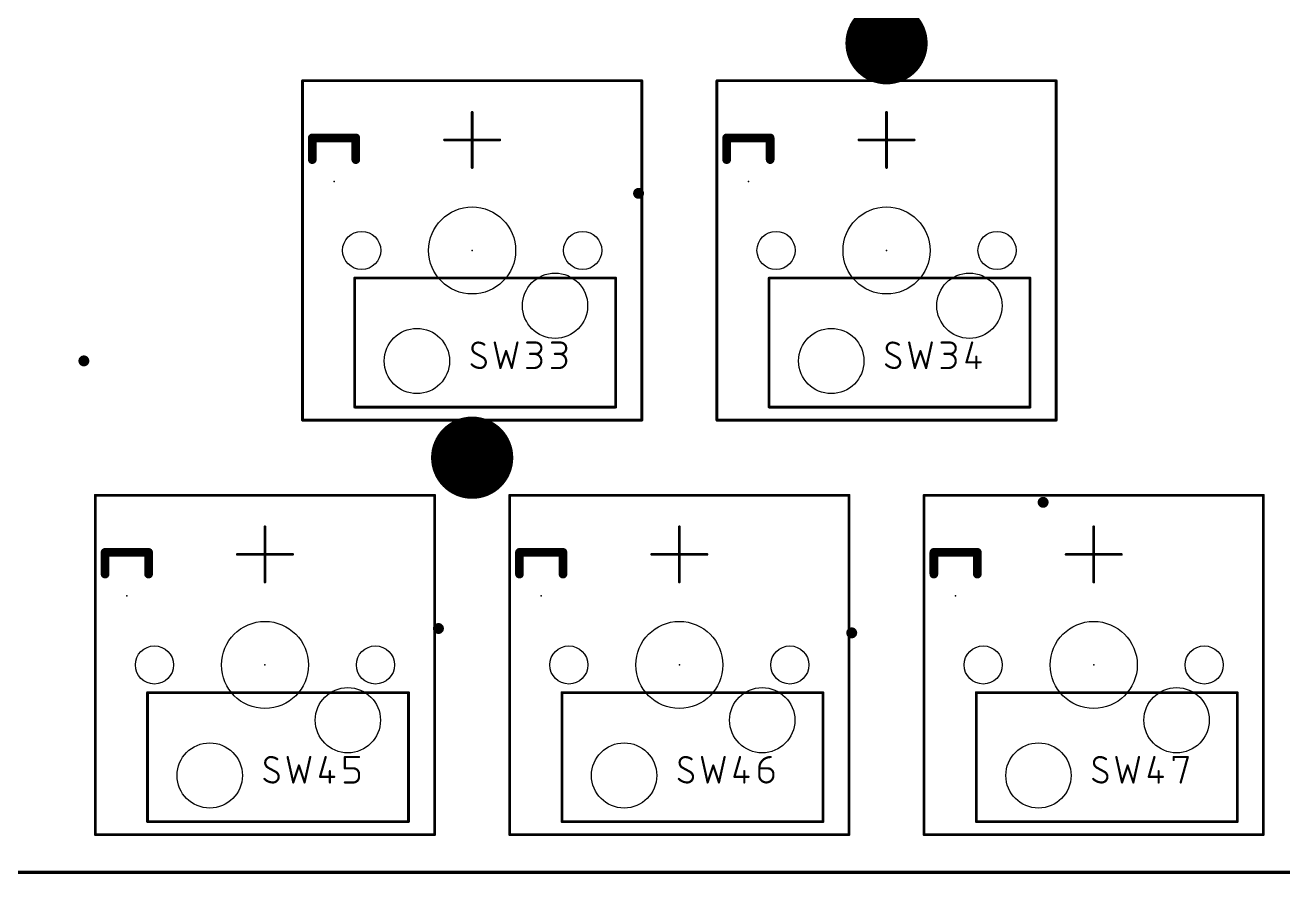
# Model space of a CAD drawing. Extents: x 0 to 305, y 0 to 96.
# Drawn here: x 112.8 to 170.6, y -0.1 to 38.9 of the extents above; entities that cross this region are included whole.
import ezdxf

# ---------------------------------------------------------------- set-up
doc = ezdxf.new("R2010")
doc.units = 0
for name, color, linetype in [('17', 110, 'CONTINUOUS'), ('18', 110, 'CONTINUOUS'), ('20', 31, 'CONTINUOUS'), ('21', 253, 'CONTINUOUS'), ('22', 253, 'CONTINUOUS'), ('23', 53, 'CONTINUOUS'), ('24', 53, 'CONTINUOUS'), ('39', 12, 'CONTINUOUS')]:
    doc.layers.add(name, color=color, linetype=linetype)

# ---------------------------------------------------------------- blocks, each defined once
blk = doc.blocks.new('ROUNDP')
at = {"const_width": 0.5}
blk.add_lwpolyline([(0, -0.25, 1), (0, 0.25, 1), (0, -0.25)], format="xyb", dxfattribs=at)
blk = doc.blocks.new('ROUNDV')
at = {"const_width": 0.5}
blk.add_lwpolyline([(0, -0.25, 1), (0, 0.25, 1), (0, -0.25)], format="xyb", dxfattribs=at)

msp = doc.modelspace()

# ---------------------------------------------------------------- linework, layer by layer
at = {"layer": '20', "const_width": 0.1524}
msp.add_lwpolyline([(3.5, 0), (301.3, 0)], dxfattribs=at)
at = {"layer": '20'}
for centre, radius in [((133.35, 28.575), 2), ((152.4, 28.575), 2), ((128.27, 28.575), 0.8763), ((138.43, 28.575), 0.8763), ((147.32, 28.575), 0.8763), ((157.48, 28.575), 0.8763), ((137.16, 26.035), 1.5), ((156.21, 26.035), 1.5), ((130.81, 23.495), 1.5), ((149.86, 23.495), 1.5), ((123.825, 9.525), 2), ((142.875, 9.525), 2), ((161.925, 9.525), 2), ((118.745, 9.525), 0.8763), ((128.905, 9.525), 0.8763), ((137.795, 9.525), 0.8763), ((147.955, 9.525), 0.8763), ((156.845, 9.525), 0.8763), ((167.005, 9.525), 0.8763), ((127.635, 6.985), 1.5), ((146.685, 6.985), 1.5), ((165.735, 6.985), 1.5), ((121.285, 4.445), 1.5), ((140.335, 4.445), 1.5), ((159.385, 4.445), 1.5)]:
    msp.add_circle(centre, radius, dxfattribs=at)
at = {"layer": '21'}
for points, const_width in [([(133.35, 32.385), (133.35, 34.925)], 0.127), ([(152.4, 32.385), (152.4, 34.925)], 0.127), ([(134.62, 33.655), (132.08, 33.655)], 0.127), ([(153.67, 33.655), (151.13, 33.655)], 0.127), ([(134.3912, 24.3422), (134.6508, 23.1738)], 0.1016), ([(135.1701, 23.1738), (135.4297, 24.3422)], 0.1016), ([(135.8813, 24.3422), (136.2708, 24.3422)], 0.1016), ([(137.0243, 24.3422), (137.4138, 24.3422)], 0.1016), ([(153.4412, 24.3422), (153.7008, 23.1738)], 0.1016), ([(154.2201, 23.1738), (154.4797, 24.3422)], 0.1016), ([(154.9313, 24.3422), (155.3208, 24.3422)], 0.1016), ([(156.3339, 24.3422), (156.0743, 23.4334)], 0.1016), ([(133.8479, 23.6606), (133.4909, 23.8554)], 0.1016), ([(134.6508, 23.1738), (134.9104, 23.9527)], 0.1016), ([(134.9104, 23.9527), (135.1701, 23.1738)], 0.1016), ([(136.2708, 23.8229), (136.0111, 23.8229)], 0.1016), ([(137.4138, 23.8229), (137.1541, 23.8229)], 0.1016), ([(152.8979, 23.6606), (152.5409, 23.8554)], 0.1016), ([(153.7008, 23.1738), (153.9605, 23.9527)], 0.1016), ([(153.9605, 23.9527), (154.2201, 23.1738)], 0.1016), ([(155.3208, 23.8229), (155.0611, 23.8229)], 0.1016), ([(156.5287, 23.6931), (156.5287, 23.1738)], 0.1016), ([(135.8813, 23.1738), (136.2058, 23.1738)], 0.1016), ([(137.0243, 23.1738), (137.3488, 23.1738)], 0.1016), ([(154.9313, 23.1738), (155.2558, 23.1738)], 0.1016), ([(156.0743, 23.4334), (156.7234, 23.4334)], 0.1016), ([(123.825, 13.335), (123.825, 15.875)], 0.127), ([(142.875, 13.335), (142.875, 15.875)], 0.127), ([(161.925, 13.335), (161.925, 15.875)], 0.127), ([(125.095, 14.605), (122.555, 14.605)], 0.127), ([(144.145, 14.605), (141.605, 14.605)], 0.127), ([(163.195, 14.605), (160.655, 14.605)], 0.127), ([(124.8662, 5.2922), (125.1258, 4.1238)], 0.1016), ([(125.6451, 4.1238), (125.9047, 5.2922)], 0.1016), ([(126.6159, 5.2922), (126.3563, 4.3834)], 0.1016), ([(127.4993, 4.7729), (127.4993, 5.2922)], 0.1016), ([(127.4993, 5.2922), (128.1484, 5.2922)], 0.1016), ([(143.9162, 5.2922), (144.1758, 4.1238)], 0.1016), ([(144.6951, 4.1238), (144.9547, 5.2922)], 0.1016), ([(145.6659, 5.2922), (145.4063, 4.3834)], 0.1016), ([(162.9662, 5.2922), (163.2258, 4.1238)], 0.1016), ([(163.7451, 4.1238), (164.0047, 5.2922)], 0.1016), ([(164.7159, 5.2922), (164.4563, 4.3834)], 0.1016), ([(165.5993, 5.1624), (165.5993, 5.2922)], 0.1016), ([(165.5993, 5.2922), (166.2484, 5.2922)], 0.1016), ([(166.2484, 5.2922), (165.9238, 4.1238)], 0.1016), ([(124.3229, 4.6106), (123.9659, 4.8054)], 0.1016), ([(125.1258, 4.1238), (125.3855, 4.9027)], 0.1016), ([(125.3855, 4.9027), (125.6451, 4.1238)], 0.1016), ([(126.8107, 4.6431), (126.8107, 4.1238)], 0.1016), ([(127.8888, 4.7729), (127.4993, 4.7729)], 0.1016), ([(143.3729, 4.6106), (143.0159, 4.8054)], 0.1016), ([(144.1758, 4.1238), (144.4355, 4.9027)], 0.1016), ([(144.4355, 4.9027), (144.6951, 4.1238)], 0.1016), ([(145.8607, 4.6431), (145.8607, 4.1238)], 0.1016), ([(146.5493, 4.7729), (146.9388, 4.7729)], 0.1016), ([(146.5493, 4.4484), (146.5493, 4.7729)], 0.1016), ([(162.4229, 4.6106), (162.0659, 4.8054)], 0.1016), ([(163.2258, 4.1238), (163.4855, 4.9027)], 0.1016), ([(163.4855, 4.9027), (163.7451, 4.1238)], 0.1016), ([(164.9107, 4.6431), (164.9107, 4.1238)], 0.1016), ([(126.3563, 4.3834), (127.0054, 4.3834)], 0.1016), ([(127.4993, 4.1238), (127.8888, 4.1238)], 0.1016), ([(128.1484, 4.3834), (128.1484, 4.5133)], 0.1016), ([(145.4063, 4.3834), (146.0554, 4.3834)], 0.1016), ([(147.1984, 4.5133), (147.1984, 4.4484)], 0.1016), ([(164.4563, 4.3834), (165.1054, 4.3834)], 0.1016)]:
    msp.add_lwpolyline(points, dxfattribs=dict(at, const_width=const_width))
for points, const_width in [([(133.3817, 34.925, 1), (133.3183, 34.925)], 0.0635), ([(152.4317, 34.925, 1), (152.3683, 34.925)], 0.0635), ([(132.08, 33.6868, 1), (132.08, 33.6232)], 0.0635), ([(134.62, 33.6232, 1), (134.62, 33.6868)], 0.0635), ([(151.13, 33.6868, 1), (151.13, 33.6232)], 0.0635), ([(153.67, 33.6232, 1), (153.67, 33.6868)], 0.0635), ([(133.3183, 32.385, 1), (133.3817, 32.385)], 0.0635), ([(152.3683, 32.385, 1), (152.4317, 32.385)], 0.0635), ([(133.6207, 24.3422, 0.4142), (133.3611, 24.0826)], 0.1016), ([(133.9128, 24.2448, 0.1623), (133.6207, 24.3422)], 0.1016), ([(133.6207, 24.3676, 1), (133.6207, 24.3168)], 0.0508), ([(133.6207, 24.3168, 1), (133.6207, 24.3676)], 0.0508), ([(133.8976, 24.2245, 1), (133.928, 24.2652)], 0.0508), ([(134.416, 24.3477, 1), (134.3664, 24.3367)], 0.0508), ([(135.4545, 24.3367, 1), (135.4049, 24.3477)], 0.0508), ([(135.8813, 24.3676, 1), (135.8813, 24.3168)], 0.0508), ([(136.2708, 23.8229, 1), (136.2708, 24.3422)], 0.1016), ([(136.2708, 24.3676, 1), (136.2708, 24.3168)], 0.0508), ([(136.2708, 24.3168, 1), (136.2708, 24.3676)], 0.0508), ([(137.0243, 24.3676, 1), (137.0243, 24.3168)], 0.0508), ([(137.4138, 23.8229, 1), (137.4138, 24.3422)], 0.1016), ([(137.4138, 24.3676, 1), (137.4138, 24.3168)], 0.0508), ([(137.4138, 24.3168, 1), (137.4138, 24.3676)], 0.0508), ([(152.6707, 24.3422, 0.4142), (152.4111, 24.0826)], 0.1016), ([(152.9628, 24.2448, 0.1623), (152.6707, 24.3422)], 0.1016), ([(152.6707, 24.3676, 1), (152.6707, 24.3168)], 0.0508), ([(152.6707, 24.3168, 1), (152.6707, 24.3676)], 0.0508), ([(152.9476, 24.2245, 1), (152.978, 24.2652)], 0.0508), ([(153.466, 24.3477, 1), (153.4164, 24.3367)], 0.0508), ([(154.5045, 24.3367, 1), (154.4549, 24.3477)], 0.0508), ([(154.9313, 24.3676, 1), (154.9313, 24.3168)], 0.0508), ([(155.3208, 23.8229, 1), (155.3208, 24.3422)], 0.1016), ([(155.3208, 24.3676, 1), (155.3208, 24.3168)], 0.0508), ([(155.3208, 24.3168, 1), (155.3208, 24.3676)], 0.0508), ([(156.3584, 24.3352, 1), (156.3095, 24.3492)], 0.0508), ([(133.3611, 24.0826, 0.2656), (133.4909, 23.8554)], 0.1016), ([(133.3864, 24.0826, 1), (133.3357, 24.0826)], 0.0508), ([(133.3357, 24.0826, 1), (133.3864, 24.0826)], 0.0508), ([(133.503, 23.8777, 1), (133.4787, 23.8331)], 0.0508), ([(133.478, 23.8335, 1), (133.5038, 23.8772)], 0.0508), ([(133.9777, 23.4334, 0.2656), (133.8479, 23.6606)], 0.1016), ([(133.8608, 23.6825, 1), (133.835, 23.6387)], 0.0508), ([(133.8357, 23.6383, 1), (133.86, 23.6829)], 0.0508), ([(134.9345, 23.9608, 1), (134.8864, 23.9447)], 0.0508), ([(134.9345, 23.9447, 1), (134.8864, 23.9608)], 0.0508), ([(136.0111, 23.8483, 1), (136.0111, 23.7975)], 0.0508), ([(136.2058, 23.1738, 1), (136.2058, 23.8229)], 0.1016), ([(136.2058, 23.8483, 1), (136.2058, 23.7975)], 0.0508), ([(136.2708, 23.8483, 1), (136.2708, 23.7975)], 0.0508), ([(136.2708, 23.7975, 1), (136.2708, 23.8483)], 0.0508), ([(137.1541, 23.8483, 1), (137.1541, 23.7975)], 0.0508), ([(137.3488, 23.1738, 1), (137.3488, 23.8229)], 0.1016), ([(137.3488, 23.8483, 1), (137.3488, 23.7975)], 0.0508), ([(137.4138, 23.8483, 1), (137.4138, 23.7975)], 0.0508), ([(137.4138, 23.7975, 1), (137.4138, 23.8483)], 0.0508), ([(152.4111, 24.0826, 0.2656), (152.5409, 23.8554)], 0.1016), ([(152.4364, 24.0826, 1), (152.3857, 24.0826)], 0.0508), ([(152.3857, 24.0826, 1), (152.4365, 24.0826)], 0.0508), ([(152.553, 23.8777, 1), (152.5287, 23.8331)], 0.0508), ([(152.528, 23.8335, 1), (152.5538, 23.8772)], 0.0508), ([(153.0277, 23.4334, 0.2656), (152.8979, 23.6606)], 0.1016), ([(152.9108, 23.6825, 1), (152.885, 23.6387)], 0.0508), ([(152.8857, 23.6383, 1), (152.91, 23.6829)], 0.0508), ([(153.9845, 23.9608, 1), (153.9364, 23.9447)], 0.0508), ([(153.9845, 23.9447, 1), (153.9364, 23.9608)], 0.0508), ([(155.0611, 23.8483, 1), (155.0611, 23.7975)], 0.0508), ([(155.2558, 23.1738, 1), (155.2558, 23.8229)], 0.1016), ([(155.2558, 23.8483, 1), (155.2558, 23.7975)], 0.0508), ([(155.3208, 23.8483, 1), (155.3208, 23.7975)], 0.0508), ([(155.3208, 23.7975, 1), (155.3208, 23.8483)], 0.0508), ([(156.5541, 23.6931, 1), (156.5033, 23.6931)], 0.0508), ([(133.3286, 23.3361, 0.2), (133.7181, 23.1738)], 0.1016), ([(133.3466, 23.354, 1), (133.3106, 23.3182)], 0.0508), ([(133.7181, 23.1738, 0.4142), (133.9777, 23.4334)], 0.1016), ([(133.7181, 23.1992, 1), (133.7181, 23.1484)], 0.0508), ([(133.7181, 23.1484, 1), (133.7181, 23.1992)], 0.0508), ([(134.0031, 23.4334, 1), (133.9523, 23.4334)], 0.0508), ([(133.9523, 23.4334, 1), (134.0031, 23.4334)], 0.0508), ([(134.6267, 23.1818, 1), (134.6749, 23.1658)], 0.0508), ([(134.626, 23.1683, 1), (134.6756, 23.1793)], 0.0508), ([(135.1453, 23.1793, 1), (135.1949, 23.1683)], 0.0508), ([(135.146, 23.1658, 1), (135.1942, 23.1818)], 0.0508), ([(135.8813, 23.1992, 1), (135.8813, 23.1484)], 0.0508), ([(136.2058, 23.1992, 1), (136.2058, 23.1484)], 0.0508), ([(136.2058, 23.1484, 1), (136.2058, 23.1992)], 0.0508), ([(137.0243, 23.1992, 1), (137.0243, 23.1484)], 0.0508), ([(137.3488, 23.1992, 1), (137.3488, 23.1484)], 0.0508), ([(137.3488, 23.1484, 1), (137.3488, 23.1992)], 0.0508), ([(152.3786, 23.3361, 0.2), (152.7681, 23.1738)], 0.1016), ([(152.3966, 23.354, 1), (152.3606, 23.3182)], 0.0508), ([(152.7681, 23.1738, 0.4142), (153.0277, 23.4334)], 0.1016), ([(152.7681, 23.1992, 1), (152.7681, 23.1484)], 0.0508), ([(152.7681, 23.1484, 1), (152.7681, 23.1992)], 0.0508), ([(153.0531, 23.4334, 1), (153.0023, 23.4334)], 0.0508), ([(153.0023, 23.4334, 1), (153.0531, 23.4334)], 0.0508), ([(153.6767, 23.1818, 1), (153.7249, 23.1658)], 0.0508), ([(153.676, 23.1683, 1), (153.7256, 23.1793)], 0.0508), ([(154.1953, 23.1793, 1), (154.2449, 23.1683)], 0.0508), ([(154.196, 23.1658, 1), (154.2442, 23.1818)], 0.0508), ([(154.9313, 23.1992, 1), (154.9313, 23.1484)], 0.0508), ([(155.2558, 23.1992, 1), (155.2558, 23.1484)], 0.0508), ([(155.2558, 23.1484, 1), (155.2558, 23.1992)], 0.0508), ([(156.0743, 23.4588, 1), (156.0743, 23.408)], 0.0508), ([(156.0499, 23.4404, 1), (156.0987, 23.4265)], 0.0508), ([(156.5033, 23.1738, 1), (156.5541, 23.1738)], 0.0508), ([(156.7234, 23.408, 1), (156.7234, 23.4588)], 0.0508), ([(123.8568, 15.875, 1), (123.7933, 15.875)], 0.0635), ([(142.9067, 15.875, 1), (142.8433, 15.875)], 0.0635), ([(161.9567, 15.875, 1), (161.8933, 15.875)], 0.0635), ([(122.555, 14.6368, 1), (122.555, 14.5732)], 0.0635), ([(125.095, 14.5732, 1), (125.095, 14.6368)], 0.0635), ([(141.605, 14.6368, 1), (141.605, 14.5732)], 0.0635), ([(144.145, 14.5732, 1), (144.145, 14.6368)], 0.0635), ([(160.655, 14.6368, 1), (160.655, 14.5732)], 0.0635), ([(163.195, 14.5732, 1), (163.195, 14.6368)], 0.0635), ([(123.7933, 13.335, 1), (123.8568, 13.335)], 0.0635), ([(142.8433, 13.335, 1), (142.9067, 13.335)], 0.0635), ([(161.8933, 13.335, 1), (161.9567, 13.335)], 0.0635), ([(124.0957, 5.2922, 0.4142), (123.8361, 5.0326)], 0.1016), ([(124.3878, 5.1948, 0.1623), (124.0957, 5.2922)], 0.1016), ([(124.0957, 5.3176, 1), (124.0957, 5.2668)], 0.0508), ([(124.0957, 5.2668, 1), (124.0957, 5.3176)], 0.0508), ([(124.3726, 5.1745, 1), (124.403, 5.2152)], 0.0508), ([(124.891, 5.2977, 1), (124.8414, 5.2867)], 0.0508), ([(125.9295, 5.2867, 1), (125.8799, 5.2977)], 0.0508), ([(126.6404, 5.2852, 1), (126.5915, 5.2992)], 0.0508), ([(127.5247, 5.2922, 1), (127.4739, 5.2922)], 0.0508), ([(127.4993, 5.3176, 1), (127.4993, 5.2668)], 0.0508), ([(128.1484, 5.2668, 1), (128.1484, 5.3176)], 0.0508), ([(143.1457, 5.2922, 0.4142), (142.8861, 5.0326)], 0.1016), ([(143.4378, 5.1948, 0.1623), (143.1457, 5.2922)], 0.1016), ([(143.1457, 5.3176, 1), (143.1457, 5.2668)], 0.0508), ([(143.1457, 5.2668, 1), (143.1457, 5.3176)], 0.0508), ([(143.4226, 5.1745, 1), (143.453, 5.2152)], 0.0508), ([(143.941, 5.2977, 1), (143.8914, 5.2867)], 0.0508), ([(144.9795, 5.2867, 1), (144.9299, 5.2977)], 0.0508), ([(145.6904, 5.2852, 1), (145.6415, 5.2992)], 0.0508), ([(147.0686, 5.2922, 0.4142), (146.5493, 4.7729)], 0.1016), ([(147.0686, 5.2668, 1), (147.0686, 5.3176)], 0.0508), ([(162.1957, 5.2922, 0.4142), (161.936, 5.0326)], 0.1016), ([(162.4878, 5.1948, 0.1623), (162.1957, 5.2922)], 0.1016), ([(162.1957, 5.3176, 1), (162.1957, 5.2668)], 0.0508), ([(162.1957, 5.2668, 1), (162.1957, 5.3176)], 0.0508), ([(162.4726, 5.1745, 1), (162.503, 5.2152)], 0.0508), ([(162.991, 5.2977, 1), (162.9414, 5.2867)], 0.0508), ([(164.0295, 5.2867, 1), (163.9799, 5.2977)], 0.0508), ([(164.7404, 5.2852, 1), (164.6915, 5.2992)], 0.0508), ([(165.6247, 5.2922, 1), (165.5739, 5.2922)], 0.0508), ([(165.5993, 5.3176, 1), (165.5993, 5.2668)], 0.0508), ([(166.2729, 5.2854, 1), (166.2239, 5.299)], 0.0508), ([(166.2484, 5.2668, 1), (166.2484, 5.3176)], 0.0508), ([(123.8106, 5.0326, 1), (123.8615, 5.0326)], 0.0508), ([(123.8361, 5.0326, 0.2656), (123.9659, 4.8054)], 0.1016), ([(123.8614, 5.0326, 1), (123.8107, 5.0326)], 0.0508), ([(123.978, 4.8277, 1), (123.9537, 4.7831)], 0.0508), ([(123.953, 4.7835, 1), (123.9788, 4.8272)], 0.0508), ([(124.4527, 4.3834, 0.2656), (124.3229, 4.6106)], 0.1016), ([(124.3358, 4.6325, 1), (124.31, 4.5887)], 0.0508), ([(124.3107, 4.5883, 1), (124.335, 4.6329)], 0.0508), ([(125.4095, 4.9108, 1), (125.3614, 4.8947)], 0.0508), ([(125.4095, 4.8947, 1), (125.3614, 4.9108)], 0.0508), ([(126.8361, 4.6431, 1), (126.7853, 4.6431)], 0.0508), ([(127.4993, 4.7983, 1), (127.4993, 4.7475)], 0.0508), ([(127.4739, 4.7729, 1), (127.5247, 4.7729)], 0.0508), ([(128.1484, 4.5133, 0.4142), (127.8888, 4.7729)], 0.1016), ([(127.8888, 4.7983, 1), (127.8888, 4.7475)], 0.0508), ([(127.8888, 4.7475, 1), (127.8888, 4.7983)], 0.0508), ([(142.8861, 5.0326, 0.2656), (143.0159, 4.8054)], 0.1016), ([(142.9114, 5.0326, 1), (142.8607, 5.0326)], 0.0508), ([(142.8607, 5.0326, 1), (142.9115, 5.0326)], 0.0508), ([(143.028, 4.8277, 1), (143.0037, 4.7831)], 0.0508), ([(143.003, 4.7835, 1), (143.0288, 4.8272)], 0.0508), ([(143.5027, 4.3834, 0.2656), (143.3729, 4.6106)], 0.1016), ([(143.3858, 4.6325, 1), (143.36, 4.5887)], 0.0508), ([(143.3607, 4.5883, 1), (143.385, 4.6329)], 0.0508), ([(144.4595, 4.9108, 1), (144.4114, 4.8947)], 0.0508), ([(144.4595, 4.8947, 1), (144.4114, 4.9108)], 0.0508), ([(145.8861, 4.6431, 1), (145.8353, 4.6431)], 0.0508), ([(146.5493, 4.7983, 1), (146.5493, 4.7475)], 0.0508), ([(146.5747, 4.7729, 1), (146.5239, 4.7729)], 0.0508), ([(146.5239, 4.7729, 1), (146.5747, 4.7729)], 0.0508), ([(147.1984, 4.5133, 0.4142), (146.9388, 4.7729)], 0.1016), ([(146.9388, 4.7983, 1), (146.9388, 4.7475)], 0.0508), ([(146.9388, 4.7475, 1), (146.9388, 4.7983)], 0.0508), ([(161.936, 5.0326, 0.2656), (162.0659, 4.8054)], 0.1016), ([(161.9614, 5.0326, 1), (161.9107, 5.0326)], 0.0508), ([(161.9107, 5.0326, 1), (161.9614, 5.0326)], 0.0508), ([(162.078, 4.8277, 1), (162.0537, 4.7831)], 0.0508), ([(162.053, 4.7835, 1), (162.0788, 4.8272)], 0.0508), ([(162.5527, 4.3834, 0.2656), (162.4229, 4.6106)], 0.1016), ([(162.4358, 4.6325, 1), (162.41, 4.5887)], 0.0508), ([(162.4107, 4.5883, 1), (162.435, 4.6329)], 0.0508), ([(163.5095, 4.9108, 1), (163.4614, 4.8947)], 0.0508), ([(163.5095, 4.8947, 1), (163.4614, 4.9108)], 0.0508), ([(164.9361, 4.6431, 1), (164.8853, 4.6431)], 0.0508), ([(165.5739, 5.1624, 1), (165.6247, 5.1624)], 0.0508), ([(123.8036, 4.2861, 0.2), (124.1931, 4.1238)], 0.1016), ([(123.8216, 4.304, 1), (123.7856, 4.2682)], 0.0508), ([(124.1931, 4.1238, 0.4142), (124.4527, 4.3834)], 0.1016), ([(124.1931, 4.1492, 1), (124.1931, 4.0984)], 0.0508), ([(124.1931, 4.0984, 1), (124.1931, 4.1492)], 0.0508), ([(124.4781, 4.3834, 1), (124.4273, 4.3834)], 0.0508), ([(124.4273, 4.3834, 1), (124.4781, 4.3834)], 0.0508), ([(125.1017, 4.1318, 1), (125.1499, 4.1158)], 0.0508), ([(125.101, 4.1183, 1), (125.1506, 4.1293)], 0.0508), ([(125.6203, 4.1293, 1), (125.6699, 4.1183)], 0.0508), ([(125.621, 4.1158, 1), (125.6692, 4.1318)], 0.0508), ([(126.3563, 4.4088, 1), (126.3563, 4.358)], 0.0508), ([(126.3319, 4.3904, 1), (126.3807, 4.3765)], 0.0508), ([(126.7853, 4.1238, 1), (126.8361, 4.1238)], 0.0508), ([(127.0054, 4.358, 1), (127.0054, 4.4088)], 0.0508), ([(127.4993, 4.1492, 1), (127.4993, 4.0984)], 0.0508), ([(127.8888, 4.1238, 0.4142), (128.1484, 4.3834)], 0.1016), ([(127.8888, 4.1492, 1), (127.8888, 4.0984)], 0.0508), ([(127.8888, 4.0984, 1), (127.8888, 4.1492)], 0.0508), ([(128.1738, 4.5133, 1), (128.123, 4.5133)], 0.0508), ([(128.123, 4.5133, 1), (128.1738, 4.5133)], 0.0508), ([(128.1738, 4.3834, 1), (128.123, 4.3834)], 0.0508), ([(128.123, 4.3834, 1), (128.1738, 4.3834)], 0.0508), ([(142.8536, 4.2861, 0.2), (143.2431, 4.1238)], 0.1016), ([(142.8716, 4.304, 1), (142.8356, 4.2682)], 0.0508), ([(143.2431, 4.1238, 0.4142), (143.5027, 4.3834)], 0.1016), ([(143.2431, 4.1492, 1), (143.2431, 4.0984)], 0.0508), ([(143.2431, 4.0984, 1), (143.2431, 4.1492)], 0.0508), ([(143.5281, 4.3834, 1), (143.4773, 4.3834)], 0.0508), ([(143.4773, 4.3834, 1), (143.5281, 4.3834)], 0.0508), ([(144.1517, 4.1318, 1), (144.1999, 4.1158)], 0.0508), ([(144.151, 4.1183, 1), (144.2006, 4.1293)], 0.0508), ([(144.6703, 4.1293, 1), (144.7199, 4.1183)], 0.0508), ([(144.671, 4.1158, 1), (144.7192, 4.1318)], 0.0508), ([(145.4063, 4.4088, 1), (145.4063, 4.358)], 0.0508), ([(145.3819, 4.3904, 1), (145.4307, 4.3765)], 0.0508), ([(145.8353, 4.1238, 1), (145.8861, 4.1238)], 0.0508), ([(146.0554, 4.358, 1), (146.0554, 4.4088)], 0.0508), ([(146.5493, 4.4484, 1), (147.1984, 4.4484)], 0.1016), ([(146.5747, 4.4484, 1), (146.5239, 4.4484)], 0.0508), ([(146.5239, 4.4484, 1), (146.5747, 4.4484)], 0.0508), ([(147.2238, 4.5133, 1), (147.173, 4.5133)], 0.0508), ([(147.173, 4.5133, 1), (147.2238, 4.5133)], 0.0508), ([(147.2238, 4.4484, 1), (147.173, 4.4484)], 0.0508), ([(147.173, 4.4484, 1), (147.2238, 4.4484)], 0.0508), ([(161.9036, 4.2861, 0.2), (162.2931, 4.1238)], 0.1016), ([(161.9216, 4.304, 1), (161.8856, 4.2682)], 0.0508), ([(162.2931, 4.1238, 0.4142), (162.5527, 4.3834)], 0.1016), ([(162.2931, 4.1492, 1), (162.2931, 4.0984)], 0.0508), ([(162.2931, 4.0984, 1), (162.2931, 4.1492)], 0.0508), ([(162.5781, 4.3834, 1), (162.5273, 4.3834)], 0.0508), ([(162.5273, 4.3834, 1), (162.5781, 4.3834)], 0.0508), ([(163.2017, 4.1318, 1), (163.2499, 4.1158)], 0.0508), ([(163.201, 4.1183, 1), (163.2506, 4.1293)], 0.0508), ([(163.7203, 4.1293, 1), (163.7699, 4.1183)], 0.0508), ([(163.721, 4.1158, 1), (163.7692, 4.1318)], 0.0508), ([(164.4563, 4.4088, 1), (164.4563, 4.358)], 0.0508), ([(164.4319, 4.3904, 1), (164.4807, 4.3765)], 0.0508), ([(164.8853, 4.1238, 1), (164.9361, 4.1238)], 0.0508), ([(165.1054, 4.358, 1), (165.1054, 4.4088)], 0.0508), ([(165.8994, 4.1306, 1), (165.9483, 4.117)], 0.0508)]:
    msp.add_lwpolyline(points, format="xyb", dxfattribs=dict(at, const_width=const_width))
at = {"layer": '22', "const_width": 0.4}
for points in [[(126, 32.75), (126, 33.75)], [(126, 33.75), (128, 33.75)], [(128, 33.75), (128, 32.75)], [(145.05, 32.75), (145.05, 33.75)], [(145.05, 33.75), (147.05, 33.75)], [(147.05, 33.75), (147.05, 32.75)], [(116.475, 13.7), (116.475, 14.7)], [(116.475, 14.7), (118.475, 14.7)], [(118.475, 14.7), (118.475, 13.7)], [(135.525, 13.7), (135.525, 14.7)], [(135.525, 14.7), (137.525, 14.7)], [(137.525, 14.7), (137.525, 13.7)], [(154.575, 13.7), (154.575, 14.7)], [(154.575, 14.7), (156.575, 14.7)], [(156.575, 14.7), (156.575, 13.7)]]:
    msp.add_lwpolyline(points, dxfattribs=at)
at = {"layer": '22', "const_width": 0.2}
for points in [[(126.1, 33.75, 1), (125.9, 33.75)], [(126, 33.85, 1), (126, 33.65)], [(128.1, 33.75, 1), (127.9, 33.75)], [(128, 33.65, 1), (128, 33.85)], [(145.15, 33.75, 1), (144.95, 33.75)], [(145.05, 33.85, 1), (145.05, 33.65)], [(147.15, 33.75, 1), (146.95, 33.75)], [(147.05, 33.65, 1), (147.05, 33.85)], [(125.9, 32.75, 1), (126.1, 32.75)], [(127.9, 32.75, 1), (128.1, 32.75)], [(144.95, 32.75, 1), (145.15, 32.75)], [(146.95, 32.75, 1), (147.15, 32.75)], [(116.575, 14.7, 1), (116.375, 14.7)], [(116.475, 14.8, 1), (116.475, 14.6)], [(118.575, 14.7, 1), (118.375, 14.7)], [(118.475, 14.6, 1), (118.475, 14.8)], [(135.625, 14.7, 1), (135.425, 14.7)], [(135.525, 14.8, 1), (135.525, 14.6)], [(137.625, 14.7, 1), (137.425, 14.7)], [(137.525, 14.6, 1), (137.525, 14.8)], [(154.675, 14.7, 1), (154.475, 14.7)], [(154.575, 14.8, 1), (154.575, 14.6)], [(156.675, 14.7, 1), (156.475, 14.7)], [(156.575, 14.6, 1), (156.575, 14.8)], [(116.375, 13.7, 1), (116.575, 13.7)], [(118.375, 13.7, 1), (118.575, 13.7)], [(135.425, 13.7, 1), (135.625, 13.7)], [(137.425, 13.7, 1), (137.625, 13.7)], [(154.475, 13.7, 1), (154.675, 13.7)], [(156.475, 13.7, 1), (156.675, 13.7)]]:
    msp.add_lwpolyline(points, format="xyb", dxfattribs=at)
at = {"layer": '23'}
for p in [(152.4, 38.1), (133.35, 28.575), (152.4, 28.575), (133.35, 19.05), (123.825, 9.525), (142.875, 9.525), (161.925, 9.525)]:
    msp.add_point(p, dxfattribs=at)
at = {"layer": '24'}
for p in [(127, 31.75), (146.05, 31.75), (117.475, 12.7), (136.525, 12.7), (155.575, 12.7)]:
    msp.add_point(p, dxfattribs=at)
at = {"layer": '39', "const_width": 0.127}
for points in [[(125.55, 20.775), (125.55, 36.375)], [(125.55, 36.375), (141.15, 36.375)], [(141.15, 36.375), (141.15, 20.775)], [(144.6, 20.775), (144.6, 36.375)], [(144.6, 36.375), (160.2, 36.375)], [(160.2, 36.375), (160.2, 20.775)], [(139.95, 27.305), (127.95, 27.305)], [(127.95, 27.305), (127.95, 21.375)], [(139.95, 21.375), (139.95, 27.305)], [(159, 27.305), (147, 27.305)], [(147, 27.305), (147, 21.375)], [(159, 21.375), (159, 27.305)], [(127.95, 21.375), (139.95, 21.375)], [(147, 21.375), (159, 21.375)], [(141.15, 20.775), (125.55, 20.775)], [(160.2, 20.775), (144.6, 20.775)], [(116.025, 1.725), (116.025, 17.325)], [(116.025, 17.325), (131.625, 17.325)], [(131.625, 17.325), (131.625, 1.725)], [(135.075, 1.725), (135.075, 17.325)], [(135.075, 17.325), (150.675, 17.325)], [(150.675, 17.325), (150.675, 1.725)], [(154.125, 1.725), (154.125, 17.325)], [(154.125, 17.325), (169.725, 17.325)], [(169.725, 17.325), (169.725, 1.725)], [(130.425, 8.255), (118.425, 8.255)], [(118.425, 8.255), (118.425, 2.325)], [(130.425, 2.325), (130.425, 8.255)], [(149.475, 8.255), (137.475, 8.255)], [(137.475, 8.255), (137.475, 2.325)], [(149.475, 2.325), (149.475, 8.255)], [(168.525, 8.255), (156.525, 8.255)], [(156.525, 8.255), (156.525, 2.325)], [(168.525, 2.325), (168.525, 8.255)], [(118.425, 2.325), (130.425, 2.325)], [(137.475, 2.325), (149.475, 2.325)], [(156.525, 2.325), (168.525, 2.325)], [(131.625, 1.725), (116.025, 1.725)], [(150.675, 1.725), (135.075, 1.725)], [(169.725, 1.725), (154.125, 1.725)]]:
    msp.add_lwpolyline(points, dxfattribs=at)
at = {"layer": '39', "const_width": 0.0635}
for points in [[(125.5818, 36.375, 1), (125.5183, 36.375)], [(125.55, 36.4068, 1), (125.55, 36.3432)], [(141.1817, 36.375, 1), (141.1183, 36.375)], [(141.15, 36.3432, 1), (141.15, 36.4068)], [(144.6, 36.4068, 1), (144.6, 36.3432)], [(144.6317, 36.375, 1), (144.5683, 36.375)], [(160.2318, 36.375, 1), (160.1683, 36.375)], [(160.2, 36.3432, 1), (160.2, 36.4068)], [(127.9818, 27.305, 1), (127.9183, 27.305)], [(127.95, 27.3367, 1), (127.95, 27.2733)], [(139.9818, 27.305, 1), (139.9183, 27.305)], [(139.95, 27.2733, 1), (139.95, 27.3367)], [(147, 27.3367, 1), (147, 27.2733)], [(147.0317, 27.305, 1), (146.9683, 27.305)], [(159.0317, 27.305, 1), (158.9683, 27.305)], [(159, 27.2733, 1), (159, 27.3367)], [(127.95, 21.4067, 1), (127.95, 21.3433)], [(127.9183, 21.375, 1), (127.9818, 21.375)], [(139.9183, 21.375, 1), (139.9818, 21.375)], [(139.95, 21.3433, 1), (139.95, 21.4067)], [(147, 21.4067, 1), (147, 21.3433)], [(146.9683, 21.375, 1), (147.0317, 21.375)], [(158.9683, 21.375, 1), (159.0317, 21.375)], [(159, 21.3433, 1), (159, 21.4067)], [(125.55, 20.8068, 1), (125.55, 20.7433)], [(141.15, 20.7433, 1), (141.15, 20.8068)], [(144.6, 20.8068, 1), (144.6, 20.7433)], [(160.2, 20.7433, 1), (160.2, 20.8068)], [(125.5183, 20.775, 1), (125.5818, 20.775)], [(141.1183, 20.775, 1), (141.1817, 20.775)], [(144.5683, 20.775, 1), (144.6317, 20.775)], [(160.1683, 20.775, 1), (160.2318, 20.775)], [(116.0568, 17.325, 1), (115.9933, 17.325)], [(116.025, 17.3567, 1), (116.025, 17.2933)], [(131.6567, 17.325, 1), (131.5933, 17.325)], [(131.625, 17.2933, 1), (131.625, 17.3567)], [(135.1068, 17.325, 1), (135.0433, 17.325)], [(135.075, 17.3567, 1), (135.075, 17.2933)], [(150.7067, 17.325, 1), (150.6433, 17.325)], [(150.675, 17.2933, 1), (150.675, 17.3567)], [(154.1567, 17.325, 1), (154.0933, 17.325)], [(154.125, 17.3567, 1), (154.125, 17.2933)], [(169.7567, 17.325, 1), (169.6933, 17.325)], [(169.725, 17.2933, 1), (169.725, 17.3567)], [(118.425, 8.2868, 1), (118.425, 8.2233)], [(118.4568, 8.255, 1), (118.3933, 8.255)], [(130.4567, 8.255, 1), (130.3933, 8.255)], [(130.425, 8.2233, 1), (130.425, 8.2868)], [(137.475, 8.2868, 1), (137.475, 8.2233)], [(137.5067, 8.255, 1), (137.4433, 8.255)], [(149.5067, 8.255, 1), (149.4433, 8.255)], [(149.475, 8.2233, 1), (149.475, 8.2868)], [(156.525, 8.2868, 1), (156.525, 8.2233)], [(156.5567, 8.255, 1), (156.4933, 8.255)], [(168.5567, 8.255, 1), (168.4933, 8.255)], [(168.525, 8.2233, 1), (168.525, 8.2868)], [(118.425, 2.3568, 1), (118.425, 2.2933)], [(118.3933, 2.325, 1), (118.4568, 2.325)], [(130.3933, 2.325, 1), (130.4567, 2.325)], [(130.425, 2.2933, 1), (130.425, 2.3568)], [(137.475, 2.3568, 1), (137.475, 2.2933)], [(137.4433, 2.325, 1), (137.5067, 2.325)], [(149.4433, 2.325, 1), (149.5067, 2.325)], [(149.475, 2.2933, 1), (149.475, 2.3568)], [(156.525, 2.3568, 1), (156.525, 2.2933)], [(156.4933, 2.325, 1), (156.5567, 2.325)], [(168.4933, 2.325, 1), (168.5567, 2.325)], [(168.525, 2.2933, 1), (168.525, 2.3568)], [(116.025, 1.7568, 1), (116.025, 1.6933)], [(115.9933, 1.725, 1), (116.0568, 1.725)], [(131.5933, 1.725, 1), (131.6567, 1.725)], [(131.625, 1.6933, 1), (131.625, 1.7568)], [(135.075, 1.7568, 1), (135.075, 1.6933)], [(135.0433, 1.725, 1), (135.1068, 1.725)], [(150.6433, 1.725, 1), (150.7067, 1.725)], [(150.675, 1.6933, 1), (150.675, 1.7568)], [(154.125, 1.7568, 1), (154.125, 1.6933)], [(154.0933, 1.725, 1), (154.1567, 1.725)], [(169.6933, 1.725, 1), (169.7567, 1.725)], [(169.725, 1.6933, 1), (169.725, 1.7568)]]:
    msp.add_lwpolyline(points, format="xyb", dxfattribs=at)

# ---------------------------------------------------------------- block references
at = {"layer": '17', "xscale": 3.78, "yscale": 3.78}
for p in [(152.4, 38.1), (152.4, 38.1), (133.35, 19.05), (133.35, 19.05)]:
    msp.add_blockref('ROUNDP', p, dxfattribs=at)
at = {"layer": '18', "xscale": 0.5024, "yscale": 0.5024}
for p in [(141, 31.2), (141, 31.2), (115.5, 23.5), (115.5, 23.5), (159.6, 17), (159.6, 17), (131.8, 11.2), (131.8, 11.2), (150.8, 11), (150.8, 11)]:
    msp.add_blockref('ROUNDV', p, dxfattribs=at)

doc.saveas('drawing.dxf')
